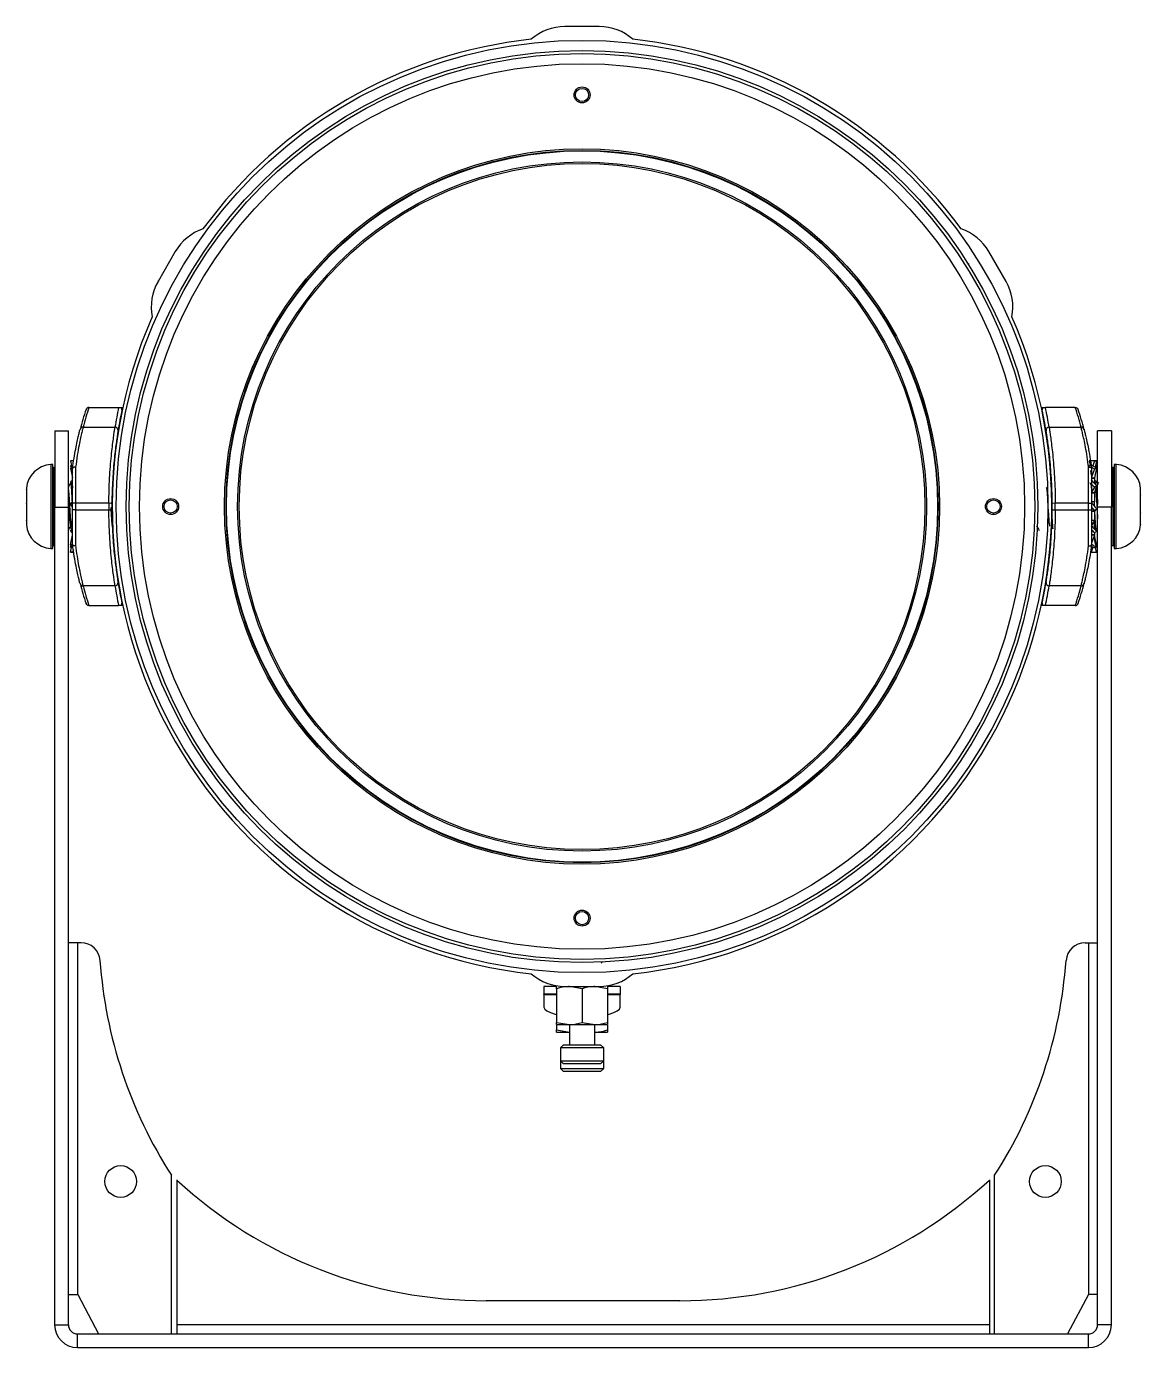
# Model space of a CAD drawing. Extents: x 6 to 132, y 2 to 97.
# Drawn here: x 51.73 to 62.69, y 41.78 to 54.79 of the extents above; entities that cross this region are included whole.
import ezdxf

# ---------------------------------------------------------------- set-up
doc = ezdxf.new("R2010")
doc.units = 0
doc.header["$MEASUREMENT"] = 0
doc.layers.add('OBJECT', color=7, linetype='CONTINUOUS')

msp = doc.modelspace()

# ---------------------------------------------------------------- linework, layer by layer
at = {"layer": 'OBJECT'}
for p, q in [((57.366, 54.784), (57.027, 54.784)), ((57.364, 54.785), (57.029, 54.785)), ((57.029, 54.785), (57.029, 54.784)), ((57.364, 54.785), (57.364, 54.784)), ((53.191, 52.569), (53.022, 52.276)), ((53.19, 52.567), (53.189, 52.568)), ((61.371, 52.276), (61.202, 52.569)), ((61.204, 52.568), (61.203, 52.567)), ((53.393, 52.439), (53.393, 52.449)), ((61.007, 52.443), (60.998, 52.449)), ((61.18, 52.137), (61.182, 52.136)), ((52.341, 51.036), (52.341, 51.036)), ((52.341, 51.036), (52.634, 51.036)), ((62.051, 51.036), (61.758, 51.036)), ((62.051, 51.036), (62.051, 51.036)), ((52.283, 50.842), (52.598, 50.842)), ((61.794, 50.842), (62.109, 50.842)), ((52.005, 50.806), (52.139, 50.806)), ((52.005, 50.806), (52.005, 50.056)), ((52.139, 50.056), (52.139, 50.806)), ((62.407, 50.806), (62.272, 50.806)), ((62.272, 50.056), (62.272, 50.806)), ((62.407, 50.806), (62.407, 50.056)), ((51.985, 50.474), (51.965, 50.474)), ((51.965, 50.474), (51.965, 49.654)), ((51.985, 49.648), (51.985, 50.474)), ((52.005, 50.446), (51.995, 50.446)), ((51.995, 50.446), (51.995, 50.061)), ((52.159, 50.51), (52.169, 50.465)), ((52.159, 50.461), (52.173, 50.415)), ((52.182, 50.448), (52.159, 50.461)), ((52.191, 50.511), (52.178, 50.511)), ((52.21, 50.448), (52.21, 50.093)), ((62.182, 50.093), (62.182, 50.448)), ((62.189, 50.51), (62.199, 50.465)), ((62.243, 50.511), (62.208, 50.511)), ((62.241, 50.509), (62.225, 50.461)), ((62.243, 50.511), (62.262, 50.51)), ((62.262, 50.51), (62.248, 50.448)), ((62.262, 50.461), (62.256, 50.442)), ((62.426, 50.446), (62.407, 50.446)), ((62.426, 49.676), (62.426, 50.446)), ((62.456, 50.474), (62.436, 50.474)), ((62.436, 50.474), (62.436, 49.648)), ((62.456, 50.447), (62.456, 50.474)), ((62.456, 49.648), (62.456, 50.447)), ((52.165, 50.442), (52.159, 50.439)), ((52.159, 50.439), (52.18, 50.344)), ((52.18, 50.093), (52.18, 50.436)), ((62.203, 50.415), (62.21, 50.368)), ((62.21, 50.344), (62.24, 50.344)), ((62.212, 50.436), (62.212, 50.093)), ((62.241, 50.429), (62.212, 50.349)), ((62.212, 50.341), (62.24, 50.341)), ((62.262, 50.439), (62.24, 50.344)), ((62.24, 50.344), (62.24, 50.351)), ((62.24, 50.341), (62.24, 50.344)), ((62.24, 50.341), (62.24, 50.29)), ((62.241, 50.32), (62.24, 50.319)), ((51.726, 50.242), (51.726, 50.231)), ((51.726, 50.23), (51.726, 50.232)), ((51.726, 50.232), (51.726, 50.231)), ((51.726, 50.23), (51.726, 50.093)), ((52.159, 50.305), (52.166, 50.296)), ((52.18, 50.283), (52.159, 50.305)), ((52.165, 50.297), (52.162, 50.297)), ((52.176, 50.273), (52.174, 50.284)), ((52.577, 50.297), (52.576, 50.297)), ((52.578, 50.291), (52.576, 50.293)), ((61.68, 50.282), (61.679, 50.283)), ((61.82, 50.278), (61.809, 50.296)), ((62.21, 50.198), (62.24, 50.198)), ((62.241, 50.251), (62.212, 50.202)), ((62.212, 50.197), (62.24, 50.197)), ((62.262, 50.266), (62.24, 50.198)), ((62.24, 50.198), (62.24, 50.205)), ((62.24, 50.197), (62.24, 50.198)), ((62.24, 50.197), (62.24, 50.106)), ((62.262, 50.305), (62.246, 50.283)), ((62.248, 50.281), (62.255, 50.296)), ((62.695, 50.176), (62.695, 50.242)), ((51.726, 50.092), (51.726, 50.093)), ((51.726, 50.09), (51.726, 50.092)), ((51.726, 50.09), (51.726, 49.923)), ((51.995, 50.061), (51.995, 49.676)), ((52.005, 50.056), (52.139, 50.056)), ((52.005, 42.009), (52.005, 50.056)), ((52.139, 42.009), (52.139, 50.056)), ((52.159, 50.083), (52.18, 50.106)), ((52.18, 50.058), (52.159, 50.083)), ((52.18, 50.101), (52.18, 50.101)), ((52.18, 50.029), (52.18, 50.093)), ((52.21, 50.093), (52.18, 50.093)), ((52.18, 50.044), (52.18, 50.059)), ((52.21, 50.093), (52.21, 50.029)), ((52.537, 50.093), (52.21, 50.093)), ((52.567, 50.092), (52.537, 50.093)), ((61.855, 50.093), (61.825, 50.092)), ((62.182, 50.093), (61.855, 50.093)), ((62.182, 50.029), (62.182, 50.093)), ((62.182, 50.093), (62.212, 50.093)), ((62.24, 50.106), (62.21, 50.106)), ((62.24, 50.106), (62.212, 50.101)), ((62.212, 50.093), (62.212, 50.029)), ((62.237, 50.106), (62.238, 50.073)), ((62.24, 50.071), (62.24, 50.106)), ((62.407, 50.056), (62.272, 50.056)), ((62.272, 42.009), (62.272, 50.056)), ((62.407, 42.009), (62.407, 50.056)), ((62.695, 50.176), (62.695, 50.176)), ((62.695, 50.176), (62.695, 50.174)), ((62.695, 49.998), (62.695, 50.174)), ((52.159, 49.856), (52.18, 49.924)), ((52.21, 50.029), (52.18, 50.029)), ((52.18, 49.686), (52.18, 50.029)), ((52.21, 50.029), (52.21, 49.674)), ((52.21, 50.029), (52.537, 50.029)), ((52.537, 50.029), (52.567, 50.03)), ((61.825, 50.03), (61.855, 50.029)), ((61.855, 50.029), (62.182, 50.029)), ((62.182, 49.674), (62.182, 50.029)), ((62.182, 50.029), (62.212, 50.029)), ((62.21, 50.016), (62.24, 50.016)), ((62.24, 49.924), (62.21, 49.924)), ((62.212, 50.029), (62.212, 49.686)), ((62.241, 50.021), (62.212, 50.016)), ((62.24, 49.925), (62.212, 49.925)), ((62.24, 49.924), (62.212, 49.875)), ((62.262, 50.039), (62.24, 50.016)), ((62.24, 50.016), (62.24, 49.925)), ((62.24, 49.925), (62.24, 49.924)), ((62.24, 49.881), (62.24, 49.924)), ((62.695, 49.998), (62.695, 49.996)), ((62.695, 49.996), (62.695, 49.995)), ((62.695, 49.883), (62.695, 49.995)), ((51.726, 49.921), (51.726, 49.923)), ((51.726, 49.921), (51.726, 49.88)), ((51.726, 49.921), (51.726, 49.921)), ((52.18, 49.833), (52.159, 49.856)), ((52.159, 49.817), (52.175, 49.839)), ((52.162, 49.87), (52.163, 49.87)), ((52.173, 49.841), (52.166, 49.826)), ((52.18, 49.872), (52.18, 49.871)), ((52.18, 49.803), (52.18, 49.802)), ((52.572, 49.862), (52.577, 49.87)), ((52.714, 49.87), (52.715, 49.871)), ((61.816, 49.855), (61.82, 49.848)), ((62.24, 49.803), (62.24, 49.781)), ((62.262, 49.817), (62.255, 49.826)), ((62.256, 49.825), (62.256, 49.825)), ((62.695, 49.883), (62.695, 49.881)), ((62.695, 49.881), (62.695, 49.882)), ((62.695, 49.88), (62.695, 49.882)), ((51.995, 49.676), (52.005, 49.676)), ((52.159, 49.683), (52.18, 49.778)), ((52.159, 49.661), (52.165, 49.68)), ((52.159, 49.612), (52.173, 49.674)), ((52.18, 49.693), (52.18, 49.693)), ((62.24, 49.778), (62.21, 49.778)), ((62.24, 49.781), (62.212, 49.781)), ((62.24, 49.778), (62.212, 49.699)), ((62.24, 49.781), (62.24, 49.778)), ((62.24, 49.754), (62.24, 49.778)), ((62.262, 49.683), (62.24, 49.778)), ((62.248, 49.707), (62.24, 49.754)), ((62.262, 49.661), (62.248, 49.707)), ((62.256, 49.68), (62.262, 49.683)), ((62.407, 49.676), (62.426, 49.676)), ((51.965, 49.654), (51.965, 49.648)), ((51.965, 49.648), (51.985, 49.648)), ((52.178, 49.611), (52.159, 49.612)), ((52.178, 49.611), (52.191, 49.611)), ((52.188, 49.636), (52.18, 49.613)), ((52.18, 49.613), (52.191, 49.612)), ((62.202, 49.612), (62.21, 49.613)), ((62.208, 49.611), (62.243, 49.611)), ((62.225, 49.661), (62.21, 49.613)), ((62.262, 49.612), (62.252, 49.657)), ((62.436, 49.648), (62.456, 49.648)), ((52.598, 49.28), (52.283, 49.28)), ((62.109, 49.28), (61.794, 49.28)), ((52.341, 49.086), (52.341, 49.086)), ((52.341, 49.086), (52.634, 49.086)), ((62.051, 49.086), (61.758, 49.086)), ((62.051, 49.086), (62.051, 49.086)), ((52.229, 45.769), (52.139, 45.769)), ((52.229, 45.769), (52.229, 42.306)), ((52.264, 45.769), (52.229, 45.769)), ((62.148, 45.769), (62.182, 45.769)), ((62.182, 45.769), (62.182, 42.306)), ((62.182, 45.769), (62.272, 45.769)), ((57.384, 45.571), (57.393, 45.576)), ((56.821, 45.338), (56.821, 45.263)), ((56.946, 45.338), (56.821, 45.338)), ((56.946, 45.263), (56.821, 45.263)), ((56.821, 45.259), (56.821, 45.263)), ((56.821, 45.259), (56.821, 45.135)), ((56.821, 45.259), (56.946, 45.259)), ((56.946, 45.316), (56.946, 44.985)), ((57.009, 45.338), (57.009, 45.338)), ((57.027, 45.338), (57.366, 45.338)), ((57.196, 45.316), (57.071, 45.338)), ((57.196, 45.316), (57.196, 44.985)), ((57.446, 45.316), (57.321, 45.338)), ((57.384, 45.338), (57.384, 45.338)), ((57.446, 45.316), (57.446, 44.985)), ((57.571, 45.263), (57.446, 45.263)), ((57.446, 45.259), (57.571, 45.259)), ((57.571, 45.338), (57.449, 45.338)), ((57.571, 45.338), (57.571, 45.263)), ((57.571, 45.263), (57.571, 45.259)), ((57.571, 45.135), (57.571, 45.259)), ((56.946, 44.985), (57.071, 44.963)), ((57.196, 44.985), (57.321, 44.963)), ((56.946, 44.963), (57.071, 44.963)), ((56.946, 44.956), (56.946, 44.911)), ((56.946, 44.911), (57.071, 44.888)), ((56.946, 44.888), (57.071, 44.888)), ((57.071, 44.963), (57.071, 44.763)), ((57.071, 44.963), (57.321, 44.963)), ((57.321, 44.763), (57.321, 44.963)), ((57.321, 44.963), (57.446, 44.963)), ((57.321, 44.888), (57.446, 44.888)), ((57.446, 44.956), (57.446, 44.911)), ((57.014, 44.763), (56.984, 44.733)), ((56.984, 44.733), (56.984, 44.606)), ((57.409, 44.733), (56.984, 44.733)), ((57.014, 44.763), (57.379, 44.763)), ((57.409, 44.733), (57.379, 44.763)), ((57.409, 44.606), (57.409, 44.733)), ((56.984, 44.606), (56.984, 44.531)), ((56.984, 44.606), (57.014, 44.576)), ((56.984, 44.606), (57.409, 44.606)), ((57.379, 44.576), (57.409, 44.606)), ((57.409, 44.531), (57.409, 44.606)), ((56.984, 44.531), (57.014, 44.501)), ((56.984, 44.531), (57.409, 44.531)), ((57.379, 44.576), (57.014, 44.576)), ((57.379, 44.501), (57.014, 44.501)), ((57.379, 44.501), (57.409, 44.531)), ((53.154, 41.919), (53.154, 43.481)), ((53.206, 43.434), (53.206, 42.009)), ((61.206, 43.434), (61.206, 42.009)), ((61.258, 41.919), (61.258, 43.481)), ((52.139, 42.306), (52.229, 42.306)), ((52.229, 42.306), (52.231, 42.306)), ((52.231, 42.306), (52.437, 41.919)), ((62.181, 42.306), (61.974, 41.919)), ((62.182, 42.306), (62.181, 42.306)), ((62.272, 42.306), (62.182, 42.306)), ((58.16, 42.246), (56.252, 42.246)), ((52.005, 42.009), (52.139, 42.009)), ((61.206, 42.009), (53.206, 42.009)), ((53.206, 42.009), (53.206, 41.919)), ((61.206, 42.009), (61.206, 41.919)), ((62.407, 42.009), (62.272, 42.009)), ((52.229, 41.785), (52.229, 41.919)), ((52.229, 41.919), (62.182, 41.919)), ((62.182, 41.785), (62.182, 41.919)), ((52.229, 41.785), (62.182, 41.785))]:
    msp.add_line(p, q, dxfattribs=at)
at = {"layer": 'OBJECT', "flags": 128}
for points in [[(53.022, 52.277), (53.022, 52.278), (53.021, 52.278)], [(61.372, 52.278), (61.371, 52.278), (61.37, 52.277)], [(56.821, 45.135), (56.829, 45.116), (56.85, 45.098), (56.885, 45.081), (56.931, 45.067), (56.946, 45.063)], [(57.446, 45.063), (57.462, 45.067), (57.508, 45.081), (57.543, 45.098), (57.564, 45.116), (57.571, 45.135)]]:
    msp.add_lwpolyline(points, dxfattribs=at)
at = {"layer": 'OBJECT'}
for centre, radius in [((57.196, 50.061), 4.587), ((57.196, 50.061), 4.488), ((57.196, 50.061), 4.457), ((57.196, 50.061), 4.357), ((57.196, 54.111), 0.0787), ((57.196, 54.111), 0.065), ((57.196, 50.061), 3.52), ((57.196, 50.061), 3.505), ((57.196, 50.061), 3.5), ((57.196, 50.061), 3.391), ((57.196, 50.061), 3.375), ((53.146, 50.061), 0.0787), ((53.146, 50.061), 0.065), ((61.246, 50.061), 0.0787), ((61.246, 50.061), 0.065), ((57.196, 46.011), 0.0787), ((57.196, 46.011), 0.065), ((52.654, 43.419), 0.156), ((61.758, 43.419), 0.156)]:
    msp.add_circle(centre, radius, dxfattribs=at)
for centre, radius, start, end in [((57.027, 54.284), 0.5, 90, 131.4096), ((57.366, 54.284), 0.5, 48.5904, 90), ((57.196, 50.061), 4.625, 96.2063, 143.7937), ((57.196, 50.061), 4.625, 36.2063, 83.7937), ((53.624, 52.319), 0.5, 108.5904, 150), ((60.769, 52.319), 0.5, 30, 71.4096), ((53.455, 52.026), 0.5, 150, 191.4096), ((60.938, 52.026), 0.5, 348.5904, 30), ((57.196, 50.061), 4.625, 156.2063, 263.7937), ((57.196, 50.061), 4.625, 276.2063, 23.7937), ((55.157, 50.061), 3, 161.447, 165.3561), ((55.157, 50.091), 2.97, 161.4464, 165.3561), ((57.192, 50.091), 4.655, 168.2868, 170.7177), ((57.192, 50.061), 4.625, 168.1417, 170.7177), ((52.637, 51.018), 0.03, 348.1479, 38.0015), ((61.756, 51.018), 0.03, 141.9985, 191.8521), ((57.2, 50.061), 4.625, 9.2823, 11.8583), ((57.2, 50.091), 4.655, 9.2823, 11.7132), ((59.236, 50.091), 2.97, 14.6439, 18.5536), ((59.236, 50.061), 3, 14.6439, 18.553), ((52.283, 50.812), 0.03, 89.9509, 165.3366), ((52.598, 50.812), 0.03, 350.7502, 90.0119), ((61.794, 50.812), 0.03, 89.9881, 189.2498), ((62.109, 50.812), 0.03, 14.6634, 90.0491), ((51.981, 50.218), 0.256, 93.6366, 174.7863), ((51.995, 50.436), 0.01, 90, 180), ((62.426, 50.436), 0.01, 0, 90), ((62.44, 50.218), 0.256, 5.2137, 86.3634), ((57.192, 50.061), 4.655, 179.6121, 180.3879), ((57.192, 50.061), 4.625, 179.6121, 180.3879), ((57.2, 50.061), 4.625, 359.6121, 0.3879), ((57.2, 50.061), 4.655, 359.6121, 0.3879), ((51.981, 49.904), 0.256, 185.2137, 266.3634), ((62.44, 49.904), 0.256, 273.6366, 354.7863), ((51.995, 49.686), 0.01, 180, 270), ((62.426, 49.686), 0.01, 270, 0), ((52.283, 49.31), 0.03, 194.6634, 270.0491), ((55.157, 50.061), 3, 194.6439, 198.553), ((55.157, 50.031), 2.97, 194.6439, 198.5536), ((52.598, 49.31), 0.03, 269.9881, 9.2498), ((57.192, 50.031), 4.655, 189.2823, 191.7132), ((57.192, 50.061), 4.625, 189.2823, 191.8583), ((57.2, 50.061), 4.625, 348.1417, 350.7177), ((57.2, 50.031), 4.655, 348.2868, 350.7177), ((61.794, 49.31), 0.03, 170.7502, 270.0119), ((59.236, 50.031), 2.97, 341.4464, 345.3561), ((59.236, 50.061), 3, 341.447, 345.3561), ((62.109, 49.31), 0.03, 269.9509, 345.3366), ((52.637, 49.104), 0.03, 321.9985, 11.8521), ((61.756, 49.104), 0.03, 168.1479, 218.0015), ((52.264, 45.581), 0.188, 4.0656, 90), ((62.148, 45.581), 0.187, 90, 175.9344), ((56.939, 45.913), 4.5, 184.0656, 212.7266), ((57.472, 45.913), 4.5, 327.2734, 355.9344), ((57.027, 45.838), 0.5, 228.5904, 270), ((57.366, 45.838), 0.5, 270, 311.4096), ((56.252, 46.744), 4.499, 227.3865, 270), ((58.16, 46.744), 4.499, 270, 312.6135), ((52.229, 42.009), 0.225, 180, 270), ((52.229, 42.009), 0.09, 180, 270), ((62.182, 42.009), 0.225, 270, 0), ((62.182, 42.009), 0.09, 270, 0)]:
    msp.add_arc(centre, radius, start, end, dxfattribs=at)
for points, knots in [([(52.341, 51.036), (52.338, 51.036), (52.331, 51.035), (52.322, 51.03), (52.316, 51.023), (52.314, 51.018), (52.313, 51.016), (52.313, 51.016)], [0, 0, 0, 0, 0.2703339, 0.5406603, 0.8110376, 0.9725703, 1, 1, 1, 1]), ([(52.634, 51.036), (52.634, 51.036), (52.635, 51.036), (52.636, 51.036), (52.637, 51.036), (52.64, 51.036), (52.646, 51.036), (52.654, 51.036), (52.658, 51.036), (52.66, 51.036)], [0, 0, 0, 0, 0.001905, 0.004352, 0.009023, 0.026239, 0.09449, 0.366335, 1, 1, 1, 1]), ([(52.66, 51.036), (52.662, 51.036), (52.664, 51.036), (52.677, 51.036), (52.682, 51.036)], [0, 0, 0, 0, 0.6537772, 1, 1, 1, 1]), ([(61.716, 51.036), (61.719, 51.036), (61.729, 51.036), (61.731, 51.036), (61.732, 51.036)], [0, 0, 0, 0, 0.278948, 1, 1, 1, 1]), ([(61.732, 51.036), (61.732, 51.036), (61.733, 51.036), (61.736, 51.036), (61.74, 51.036), (61.746, 51.036), (61.748, 51.036), (61.75, 51.036), (61.752, 51.036), (61.753, 51.036), (61.754, 51.036), (61.755, 51.036), (61.756, 51.036), (61.757, 51.036), (61.757, 51.036), (61.758, 51.036), (61.758, 51.036), (61.758, 51.036)], [0, 0, 0, 0, 0.032281, 0.161407, 0.677971, 0.783274, 0.853907, 0.901335, 0.933233, 0.95474, 0.969295, 0.979202, 0.986007, 0.99267, 0.995528, 0.998416, 1, 1, 1, 1]), ([(62.051, 51.036), (62.055, 51.036), (62.062, 51.035), (62.071, 51.03), (62.076, 51.023), (62.079, 51.018), (62.08, 51.016), (62.08, 51.016)], [0, 0, 0, 0, 0.2703339, 0.5406603, 0.8110376, 0.9725703, 1, 1, 1, 1]), ([(52.283, 50.842), (52.282, 50.838), (52.281, 50.831), (52.272, 50.794), (52.259, 50.739), (52.244, 50.664), (52.226, 50.568), (52.216, 50.489), (52.21, 50.448)], [0, 0, 0, 0, 0.157639, 0.319931, 0.477472, 0.639403, 0.816611, 1, 1, 1, 1]), ([(52.537, 50.093), (52.538, 50.134), (52.539, 50.218), (52.545, 50.34), (52.552, 50.455), (52.562, 50.561), (52.572, 50.652), (52.582, 50.729), (52.59, 50.788), (52.596, 50.829), (52.598, 50.837), (52.598, 50.842)], [0, 0, 0, 0, 0.109567, 0.219139, 0.328647, 0.438161, 0.548516, 0.65887, 0.769776, 0.880677, 1, 1, 1, 1]), ([(61.794, 50.842), (61.795, 50.838), (61.796, 50.83), (61.802, 50.793), (61.81, 50.737), (61.819, 50.663), (61.83, 50.573), (61.839, 50.469), (61.847, 50.353), (61.853, 50.227), (61.855, 50.138), (61.855, 50.093)], [0, 0, 0, 0, 0.107974, 0.219101, 0.327049, 0.438077, 0.546914, 0.65888, 0.768155, 0.880652, 1, 1, 1, 1]), ([(62.182, 50.448), (62.181, 50.456), (62.176, 50.501), (62.165, 50.577), (62.149, 50.666), (62.134, 50.739), (62.121, 50.793), (62.112, 50.83), (62.11, 50.838), (62.109, 50.842)], [0, 0, 0, 0, 0.034635, 0.197656, 0.360684, 0.520408, 0.680115, 0.840066, 1, 1, 1, 1]), ([(52.18, 50.436), (52.181, 50.444), (52.187, 50.488), (52.199, 50.562), (52.215, 50.649), (52.23, 50.719), (52.242, 50.773), (52.251, 50.808), (52.253, 50.816), (52.254, 50.819)], [0, 0, 0, 0, 0.036931, 0.200067, 0.363202, 0.522512, 0.681797, 0.840909, 1, 1, 1, 1]), ([(52.628, 50.807), (52.627, 50.803), (52.626, 50.795), (52.62, 50.755), (52.612, 50.7), (52.602, 50.626), (52.592, 50.539), (52.582, 50.438), (52.575, 50.329), (52.569, 50.212), (52.568, 50.132), (52.567, 50.092)], [0, 0, 0, 0, 0.119692, 0.230851, 0.342014, 0.452427, 0.562839, 0.672184, 0.78152, 0.890763, 1, 1, 1, 1]), ([(61.825, 50.092), (61.825, 50.136), (61.823, 50.22), (61.817, 50.34), (61.809, 50.45), (61.8, 50.55), (61.79, 50.636), (61.78, 50.707), (61.772, 50.76), (61.767, 50.796), (61.765, 50.803), (61.765, 50.807)], [0, 0, 0, 0, 0.118971, 0.229592, 0.340221, 0.450575, 0.560934, 0.670599, 0.780262, 0.890133, 1, 1, 1, 1]), ([(62.138, 50.819), (62.139, 50.816), (62.141, 50.809), (62.15, 50.773), (62.163, 50.72), (62.178, 50.647), (62.196, 50.553), (62.207, 50.476), (62.212, 50.436)], [0, 0, 0, 0, 0.156758, 0.318252, 0.475358, 0.636891, 0.815306, 1, 1, 1, 1]), ([(52.191, 50.511), (52.188, 50.511), (52.177, 50.511), (52.167, 50.511), (52.159, 50.51)], [0, 0, 0, 0, 0.286146, 1, 1, 1, 1]), ([(52.159, 50.461), (52.161, 50.462), (52.165, 50.464), (52.172, 50.466), (52.177, 50.468), (52.18, 50.469)], [0, 0, 0, 0, 0.274362, 0.548707, 1, 1, 1, 1]), ([(52.21, 50.448), (52.21, 50.448), (52.209, 50.448), (52.204, 50.448), (52.196, 50.448), (52.188, 50.445), (52.182, 50.441), (52.181, 50.438), (52.18, 50.436)], [0, 0, 0, 0, 0.014773, 0.108409, 0.331643, 0.554547, 0.777271, 1, 1, 1, 1]), ([(62.182, 50.448), (62.183, 50.448), (62.184, 50.448), (62.189, 50.448), (62.197, 50.448), (62.205, 50.445), (62.211, 50.441), (62.212, 50.438), (62.212, 50.436)], [0, 0, 0, 0, 0.014773, 0.108409, 0.331643, 0.554547, 0.777271, 1, 1, 1, 1]), ([(62.241, 50.509), (62.236, 50.51), (62.226, 50.511), (62.209, 50.511), (62.197, 50.511), (62.189, 50.51)], [0, 0, 0, 0, 0.278584, 0.55713, 1, 1, 1, 1]), ([(62.189, 50.461), (62.191, 50.462), (62.195, 50.464), (62.202, 50.466), (62.207, 50.468), (62.21, 50.469)], [0, 0, 0, 0, 0.274346, 0.54869, 1, 1, 1, 1]), ([(62.21, 50.469), (62.215, 50.467), (62.224, 50.461), (62.242, 50.452), (62.254, 50.444), (62.262, 50.439)], [0, 0, 0, 0, 0.278575, 0.557132, 1, 1, 1, 1]), ([(62.241, 50.429), (62.236, 50.433), (62.226, 50.439), (62.216, 50.446), (62.211, 50.449), (62.21, 50.449)], [0, 0, 0, 0, 0.473968, 0.947884, 1, 1, 1, 1]), ([(62.262, 50.51), (62.26, 50.51), (62.256, 50.51), (62.249, 50.51), (62.244, 50.509), (62.241, 50.509)], [0, 0, 0, 0, 0.274333, 0.5486961, 1, 1, 1, 1]), ([(62.262, 50.461), (62.26, 50.462), (62.256, 50.463), (62.253, 50.465), (62.252, 50.465)], [0, 0, 0, 0, 0.58135, 1, 1, 1, 1]), ([(52.159, 50.305), (52.161, 50.307), (52.165, 50.309), (52.172, 50.314), (52.177, 50.317), (52.18, 50.32)], [0, 0, 0, 0, 0.274358, 0.548701, 1, 1, 1, 1]), ([(52.18, 50.436), (52.18, 50.436), (52.18, 50.436), (52.18, 50.436), (52.18, 50.436)], [0, 0, 0, 0, 0.681974, 1, 1, 1, 1]), ([(62.21, 50.32), (62.215, 50.315), (62.224, 50.305), (62.242, 50.288), (62.254, 50.274), (62.262, 50.266)], [0, 0, 0, 0, 0.278578, 0.557134, 1, 1, 1, 1]), ([(62.212, 50.436), (62.212, 50.436), (62.212, 50.436), (62.212, 50.436), (62.212, 50.436)], [0, 0, 0, 0, 0.68103, 1, 1, 1, 1]), ([(62.262, 50.439), (62.26, 50.438), (62.256, 50.436), (62.249, 50.433), (62.244, 50.431), (62.241, 50.429)], [0, 0, 0, 0, 0.274337, 0.548705, 1, 1, 1, 1]), ([(62.262, 50.305), (62.26, 50.307), (62.256, 50.309), (62.249, 50.314), (62.244, 50.317), (62.241, 50.32)], [0, 0, 0, 0, 0.274341, 0.548701, 1, 1, 1, 1]), ([(52.162, 50.297), (52.157, 50.289), (52.149, 50.274), (52.14, 50.259), (52.136, 50.252)], [0, 0, 0, 0, 0.500134, 1, 1, 1, 1]), ([(52.168, 49.882), (52.167, 49.887), (52.164, 49.899), (52.161, 49.948), (52.156, 50.017), (52.152, 50.094), (52.148, 50.165), (52.143, 50.222), (52.141, 50.238), (52.139, 50.246)], [0, 0, 0, 0, 0.095975, 0.244924, 0.400016, 0.551134, 0.702253, 0.857345, 1, 1, 1, 1]), ([(52.178, 50.105), (52.176, 50.134), (52.174, 50.192), (52.169, 50.258), (52.166, 50.295), (52.163, 50.293), (52.162, 50.293)], [0, 0, 0, 0, 0.267422, 0.557254, 0.835633, 1, 1, 1, 1]), ([(52.166, 50.296), (52.171, 50.287), (52.179, 50.271), (52.18, 50.251), (52.18, 50.241)], [0, 0, 0, 0, 0.500281, 1, 1, 1, 1]), ([(61.766, 50.248), (61.767, 50.247), (61.77, 50.242), (61.774, 50.203), (61.778, 50.141), (61.782, 50.066), (61.787, 49.991), (61.791, 49.925), (61.795, 49.884), (61.798, 49.866), (61.8, 49.87), (61.8, 49.871)], [0, 0, 0, 0, 0.087706, 0.218042, 0.344314, 0.475792, 0.603902, 0.732013, 0.863491, 0.989762, 1, 1, 1, 1]), ([(62.196, 50.296), (62.201, 50.287), (62.209, 50.271), (62.21, 50.251), (62.21, 50.241)], [0, 0, 0, 0, 0.500281, 1, 1, 1, 1]), ([(62.241, 50.251), (62.236, 50.256), (62.227, 50.266), (62.217, 50.276), (62.212, 50.281)], [0, 0, 0, 0, 0.505628, 1, 1, 1, 1]), ([(62.262, 50.266), (62.26, 50.265), (62.256, 50.262), (62.249, 50.257), (62.244, 50.253), (62.241, 50.251)], [0, 0, 0, 0, 0.27434, 0.548705, 1, 1, 1, 1]), ([(62.252, 50.236), (62.253, 50.225), (62.256, 50.203), (62.26, 50.141), (62.265, 50.067), (62.269, 49.994), (62.271, 49.957), (62.272, 49.941)], [0, 0, 0, 0, 0.191896, 0.399401, 0.615463, 0.82599, 1, 1, 1, 1]), ([(62.256, 50.251), (62.257, 50.249), (62.26, 50.245), (62.265, 50.203), (62.268, 50.146), (62.271, 50.101), (62.272, 50.081)], [0, 0, 0, 0, 0.2493997, 0.5200598, 0.7822791, 1, 1, 1, 1]), ([(62.281, 50.297), (62.277, 50.289), (62.27, 50.276), (62.262, 50.264), (62.259, 50.259)], [0, 0, 0, 0, 0.596501, 1, 1, 1, 1]), ([(52.162, 49.873), (52.162, 49.872), (52.16, 49.869), (52.156, 49.896), (52.152, 49.947), (52.147, 50.017), (52.143, 50.094), (52.141, 50.138), (52.139, 50.159)], [0, 0, 0, 0, 0.080381, 0.26822, 0.450198, 0.639682, 0.824311, 1, 1, 1, 1]), ([(52.159, 50.083), (52.161, 50.085), (52.165, 50.088), (52.172, 50.094), (52.177, 50.098), (52.18, 50.101)], [0, 0, 0, 0, 0.274356, 0.548704, 1, 1, 1, 1]), ([(52.566, 50.086), (52.566, 50.088), (52.565, 50.093), (52.565, 50.098), (52.565, 50.1)], [0, 0, 0, 0, 0.523876, 1, 1, 1, 1]), ([(52.573, 49.971), (52.572, 49.986), (52.57, 50.013), (52.568, 50.043), (52.567, 50.056)], [0, 0, 0, 0, 0.591628, 1, 1, 1, 1]), ([(62.21, 50.101), (62.215, 50.095), (62.224, 50.083), (62.242, 50.063), (62.254, 50.048), (62.262, 50.039)], [0, 0, 0, 0, 0.278576, 0.557133, 1, 1, 1, 1]), ([(62.241, 50.021), (62.236, 50.027), (62.227, 50.039), (62.217, 50.05), (62.212, 50.056)], [0, 0, 0, 0, 0.505627, 1, 1, 1, 1]), ([(52.598, 49.28), (52.598, 49.284), (52.597, 49.292), (52.591, 49.329), (52.583, 49.385), (52.573, 49.459), (52.563, 49.549), (52.554, 49.653), (52.545, 49.769), (52.539, 49.895), (52.538, 49.984), (52.537, 50.029)], [0, 0, 0, 0, 0.107974, 0.219101, 0.327049, 0.438077, 0.546914, 0.65888, 0.768155, 0.880652, 1, 1, 1, 1]), ([(52.576, 49.873), (52.575, 49.872), (52.573, 49.869), (52.569, 49.896), (52.566, 49.947), (52.562, 50.004), (52.56, 50.04), (52.559, 50.05)], [0, 0, 0, 0, 0.112098, 0.374052, 0.627835, 0.892085, 1, 1, 1, 1]), ([(52.567, 50.03), (52.568, 49.986), (52.569, 49.902), (52.575, 49.782), (52.583, 49.672), (52.593, 49.572), (52.603, 49.486), (52.613, 49.415), (52.62, 49.362), (52.626, 49.326), (52.627, 49.319), (52.628, 49.315)], [0, 0, 0, 0, 0.118971, 0.229592, 0.340221, 0.450575, 0.560934, 0.670599, 0.780262, 0.890133, 1, 1, 1, 1]), ([(61.765, 49.315), (61.765, 49.319), (61.767, 49.327), (61.773, 49.367), (61.781, 49.422), (61.791, 49.496), (61.801, 49.583), (61.81, 49.684), (61.818, 49.793), (61.823, 49.91), (61.825, 49.99), (61.825, 50.03)], [0, 0, 0, 0, 0.119692, 0.230851, 0.342014, 0.452427, 0.562839, 0.672184, 0.78152, 0.890763, 1, 1, 1, 1]), ([(61.855, 50.029), (61.855, 49.988), (61.853, 49.904), (61.848, 49.782), (61.84, 49.667), (61.831, 49.561), (61.821, 49.47), (61.811, 49.393), (61.803, 49.334), (61.796, 49.293), (61.795, 49.285), (61.794, 49.28)], [0, 0, 0, 0, 0.109567, 0.219139, 0.328647, 0.438161, 0.548516, 0.65887, 0.769776, 0.880677, 1, 1, 1, 1]), ([(61.823, 49.934), (61.824, 49.922), (61.826, 49.883), (61.829, 49.85), (61.83, 49.842), (61.831, 49.841)], [0, 0, 0, 0, 0.267721, 0.885302, 1, 1, 1, 1]), ([(62.237, 49.924), (62.238, 49.915), (62.239, 49.896), (62.24, 49.885), (62.24, 49.88)], [0, 0, 0, 0, 0.471322, 1, 1, 1, 1]), ([(62.262, 50.039), (62.26, 50.037), (62.256, 50.034), (62.249, 50.028), (62.244, 50.024), (62.241, 50.021)], [0, 0, 0, 0, 0.27434, 0.548704, 1, 1, 1, 1]), ([(62.241, 50.016), (62.242, 50.003), (62.244, 49.959), (62.247, 49.894), (62.252, 49.842), (62.254, 49.82), (62.256, 49.826), (62.256, 49.826)], [0, 0, 0, 0, 0.124761, 0.407843, 0.698351, 0.977377, 1, 1, 1, 1]), ([(52.139, 49.829), (52.143, 49.835), (52.151, 49.849), (52.159, 49.863), (52.164, 49.87)], [0, 0, 0, 0, 0.462726, 1, 1, 1, 1]), ([(52.159, 49.856), (52.161, 49.857), (52.165, 49.86), (52.172, 49.865), (52.177, 49.869), (52.18, 49.871)], [0, 0, 0, 0, 0.274357, 0.548705, 1, 1, 1, 1]), ([(52.159, 49.817), (52.161, 49.815), (52.165, 49.813), (52.172, 49.808), (52.177, 49.805), (52.18, 49.802)], [0, 0, 0, 0, 0.274358, 0.548701, 1, 1, 1, 1]), ([(61.67, 49.87), (61.674, 49.863), (61.683, 49.848), (61.691, 49.833), (61.696, 49.825)], [0, 0, 0, 0, 0.4998573, 1, 1, 1, 1]), ([(62.21, 49.871), (62.215, 49.866), (62.224, 49.855), (62.242, 49.837), (62.254, 49.825), (62.262, 49.817)], [0, 0, 0, 0, 0.278577, 0.557132, 1, 1, 1, 1]), ([(62.241, 49.802), (62.236, 49.807), (62.227, 49.817), (62.217, 49.827), (62.212, 49.831)], [0, 0, 0, 0, 0.5056303, 1, 1, 1, 1]), ([(62.255, 49.826), (62.25, 49.835), (62.242, 49.851), (62.241, 49.871), (62.24, 49.881)], [0, 0, 0, 0, 0.500282, 1, 1, 1, 1]), ([(62.262, 49.817), (62.26, 49.815), (62.256, 49.813), (62.249, 49.808), (62.244, 49.805), (62.241, 49.802)], [0, 0, 0, 0, 0.274341, 0.548701, 1, 1, 1, 1]), ([(62.257, 49.826), (62.261, 49.833), (62.266, 49.842), (62.272, 49.851), (62.272, 49.852)], [0, 0, 0, 0, 0.850446, 1, 1, 1, 1]), ([(52.159, 49.683), (52.161, 49.684), (52.165, 49.686), (52.172, 49.689), (52.177, 49.691), (52.18, 49.693)], [0, 0, 0, 0, 0.274353, 0.548705, 1, 1, 1, 1]), ([(52.183, 49.668), (52.183, 49.668), (52.175, 49.673), (52.167, 49.678), (52.159, 49.683)], [0, 0, 0, 0, 0.0407996, 1, 1, 1, 1]), ([(52.21, 49.674), (52.21, 49.674), (52.209, 49.674), (52.204, 49.674), (52.196, 49.674), (52.188, 49.677), (52.182, 49.681), (52.181, 49.684), (52.18, 49.686)], [0, 0, 0, 0, 0.014773, 0.108409, 0.331643, 0.554547, 0.777271, 1, 1, 1, 1]), ([(52.18, 49.686), (52.18, 49.686), (52.18, 49.686), (52.18, 49.686), (52.18, 49.686)], [0, 0, 0, 0, 0.68103, 1, 1, 1, 1]), ([(52.254, 49.303), (52.253, 49.306), (52.251, 49.313), (52.242, 49.349), (52.23, 49.402), (52.214, 49.475), (52.197, 49.569), (52.186, 49.646), (52.18, 49.686)], [0, 0, 0, 0, 0.156758, 0.318252, 0.475358, 0.636891, 0.815306, 1, 1, 1, 1]), ([(52.21, 49.674), (52.211, 49.666), (52.217, 49.621), (52.228, 49.545), (52.244, 49.456), (52.259, 49.383), (52.272, 49.329), (52.28, 49.292), (52.282, 49.284), (52.283, 49.28)], [0, 0, 0, 0, 0.034635, 0.197656, 0.360684, 0.520408, 0.680115, 0.840066, 1, 1, 1, 1]), ([(62.109, 49.28), (62.11, 49.284), (62.112, 49.291), (62.121, 49.328), (62.134, 49.383), (62.149, 49.458), (62.166, 49.554), (62.177, 49.633), (62.182, 49.674)], [0, 0, 0, 0, 0.157639, 0.319931, 0.477472, 0.639403, 0.816611, 1, 1, 1, 1]), ([(62.212, 49.686), (62.211, 49.678), (62.206, 49.634), (62.194, 49.56), (62.178, 49.473), (62.163, 49.403), (62.15, 49.349), (62.141, 49.314), (62.139, 49.306), (62.138, 49.303)], [0, 0, 0, 0, 0.036931, 0.200067, 0.363202, 0.522512, 0.681797, 0.840909, 1, 1, 1, 1]), ([(62.182, 49.674), (62.183, 49.674), (62.184, 49.674), (62.189, 49.674), (62.197, 49.674), (62.205, 49.677), (62.211, 49.681), (62.212, 49.684), (62.212, 49.686)], [0, 0, 0, 0, 0.014773, 0.108409, 0.331643, 0.554547, 0.777271, 1, 1, 1, 1]), ([(62.21, 49.693), (62.215, 49.689), (62.224, 49.683), (62.242, 49.672), (62.254, 49.665), (62.262, 49.661)], [0, 0, 0, 0, 0.278577, 0.557132, 1, 1, 1, 1]), ([(62.241, 49.653), (62.236, 49.655), (62.226, 49.661), (62.216, 49.666), (62.211, 49.67), (62.21, 49.67)], [0, 0, 0, 0, 0.4709385, 0.9418317, 1, 1, 1, 1]), ([(62.212, 49.686), (62.212, 49.686), (62.212, 49.686), (62.212, 49.686), (62.212, 49.686)], [0, 0, 0, 0, 0.681974, 1, 1, 1, 1]), ([(52.159, 49.661), (52.161, 49.66), (52.164, 49.659), (52.168, 49.657), (52.169, 49.657)], [0, 0, 0, 0, 0.581385, 1, 1, 1, 1]), ([(52.159, 49.612), (52.161, 49.612), (52.165, 49.612), (52.172, 49.612), (52.177, 49.613), (52.18, 49.613)], [0, 0, 0, 0, 0.2743496, 0.5486961, 1, 1, 1, 1]), ([(62.21, 49.613), (62.215, 49.612), (62.224, 49.611), (62.242, 49.611), (62.254, 49.611), (62.262, 49.612)], [0, 0, 0, 0, 0.27858, 0.55713, 1, 1, 1, 1]), ([(62.262, 49.661), (62.26, 49.66), (62.256, 49.658), (62.249, 49.656), (62.244, 49.654), (62.241, 49.653)], [0, 0, 0, 0, 0.274346, 0.548707, 1, 1, 1, 1]), ([(52.341, 49.086), (52.338, 49.086), (52.331, 49.087), (52.322, 49.092), (52.316, 49.099), (52.314, 49.104), (52.313, 49.106), (52.313, 49.106)], [0, 0, 0, 0, 0.2703339, 0.5406603, 0.8110376, 0.9725703, 1, 1, 1, 1]), ([(52.66, 49.086), (52.66, 49.086), (52.66, 49.086), (52.657, 49.086), (52.653, 49.086), (52.647, 49.086), (52.645, 49.086), (52.643, 49.086), (52.641, 49.086), (52.64, 49.086), (52.639, 49.086), (52.638, 49.086), (52.637, 49.086), (52.636, 49.086), (52.635, 49.086), (52.635, 49.086), (52.634, 49.086), (52.634, 49.086)], [0, 0, 0, 0, 0.032281, 0.161407, 0.677971, 0.783274, 0.853907, 0.901335, 0.933233, 0.95474, 0.969295, 0.979202, 0.986007, 0.99267, 0.995528, 0.998416, 1, 1, 1, 1]), ([(52.682, 49.086), (52.677, 49.086), (52.664, 49.086), (52.662, 49.086), (52.66, 49.086)], [0, 0, 0, 0, 0.3936916, 1, 1, 1, 1]), ([(61.732, 49.086), (61.731, 49.086), (61.728, 49.086), (61.715, 49.086), (61.711, 49.086)], [0, 0, 0, 0, 0.646168, 1, 1, 1, 1]), ([(61.758, 49.086), (61.758, 49.086), (61.758, 49.086), (61.757, 49.086), (61.756, 49.086), (61.753, 49.086), (61.747, 49.086), (61.739, 49.086), (61.735, 49.086), (61.732, 49.086)], [0, 0, 0, 0, 0.001905, 0.004352, 0.009023, 0.026239, 0.09449, 0.366335, 1, 1, 1, 1]), ([(62.051, 49.086), (62.055, 49.086), (62.062, 49.087), (62.071, 49.092), (62.076, 49.099), (62.079, 49.104), (62.08, 49.106), (62.08, 49.106)], [0, 0, 0, 0, 0.2703339, 0.5406603, 0.8110376, 0.9725703, 1, 1, 1, 1]), ([(57.071, 45.338), (57.068, 45.338), (57.026, 45.338), (56.985, 45.326), (56.946, 45.316)], [0, 0, 0, 0, 0.070213, 1, 1, 1, 1]), ([(56.946, 45.316), (56.946, 45.319), (56.946, 45.332), (56.946, 45.335), (56.946, 45.338)], [0, 0, 0, 0, 0.2081123, 1, 1, 1, 1]), ([(57.321, 45.338), (57.318, 45.338), (57.276, 45.338), (57.235, 45.326), (57.196, 45.316)], [0, 0, 0, 0, 0.0702152, 1, 1, 1, 1]), ([(57.446, 45.338), (57.446, 45.335), (57.446, 45.332), (57.446, 45.319), (57.446, 45.316)], [0, 0, 0, 0, 0.7918877, 1, 1, 1, 1]), ([(56.946, 44.963), (56.946, 44.966), (56.946, 44.97), (56.946, 44.983), (56.946, 44.985)], [0, 0, 0, 0, 0.7918873, 1, 1, 1, 1]), ([(57.071, 44.963), (57.074, 44.963), (57.117, 44.963), (57.158, 44.975), (57.196, 44.985)], [0, 0, 0, 0, 0.070215, 1, 1, 1, 1]), ([(57.321, 44.963), (57.324, 44.963), (57.367, 44.963), (57.408, 44.975), (57.446, 44.985)], [0, 0, 0, 0, 0.070213, 1, 1, 1, 1]), ([(57.446, 44.985), (57.446, 44.983), (57.446, 44.97), (57.446, 44.966), (57.446, 44.963)], [0, 0, 0, 0, 0.2081127, 1, 1, 1, 1]), ([(56.946, 44.888), (56.946, 44.891), (56.946, 44.895), (56.946, 44.908), (56.946, 44.911)], [0, 0, 0, 0, 0.791883, 1, 1, 1, 1]), ([(57.321, 44.888), (57.324, 44.888), (57.367, 44.889), (57.408, 44.9), (57.446, 44.911)], [0, 0, 0, 0, 0.070213, 1, 1, 1, 1]), ([(57.446, 44.911), (57.446, 44.908), (57.446, 44.895), (57.446, 44.891), (57.446, 44.888)], [0, 0, 0, 0, 0.208117, 1, 1, 1, 1])]:
    msp.add_open_spline(points, degree=3, knots=knots, dxfattribs=at)

doc.saveas('drawing.dxf')
